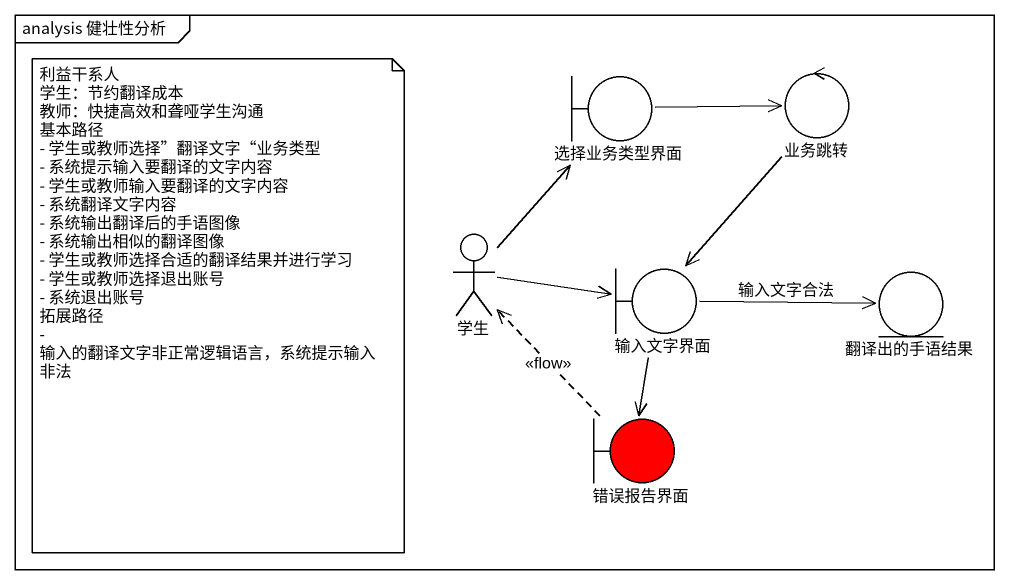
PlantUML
@startuml
mainframe analysis 健壮性分析
boundary 选择业务类型界面
control 业务跳转
actor 学生
boundary 输入文字界面
entity 翻译出的手语结果
boundary 错误报告界面 #FF0000
选择业务类型界面 -right-> 业务跳转
业务跳转 --> 输入文字界面
学生 -up-> 选择业务类型界面
学生 -right-> 输入文字界面
输入文字界面 -right-> 翻译出的手语结果 : 输入文字合法
输入文字界面 --> 错误报告界面
错误报告界面 .up.> 学生 : <<flow>>
note as N1
  利益干系人
  学生：节约翻译成本
  教师：快捷高效和聋哑学生沟通
  基本路径
  - 学生或教师选择”翻译文字“业务类型
  - 系统提示输入要翻译的文字内容
  - 学生或教师输入要翻译的文字内容
  - 系统翻译文字内容
  - 系统输出翻译后的手语图像
  - 系统输出相似的翻译图像
  - 学生或教师选择合适的翻译结果并进行学习
  - 学生或教师选择退出账号
  - 系统退出账号
  拓展路径
  - 输入的翻译文字非正常逻辑语言，系统提示输入非法
end note
@enduml
